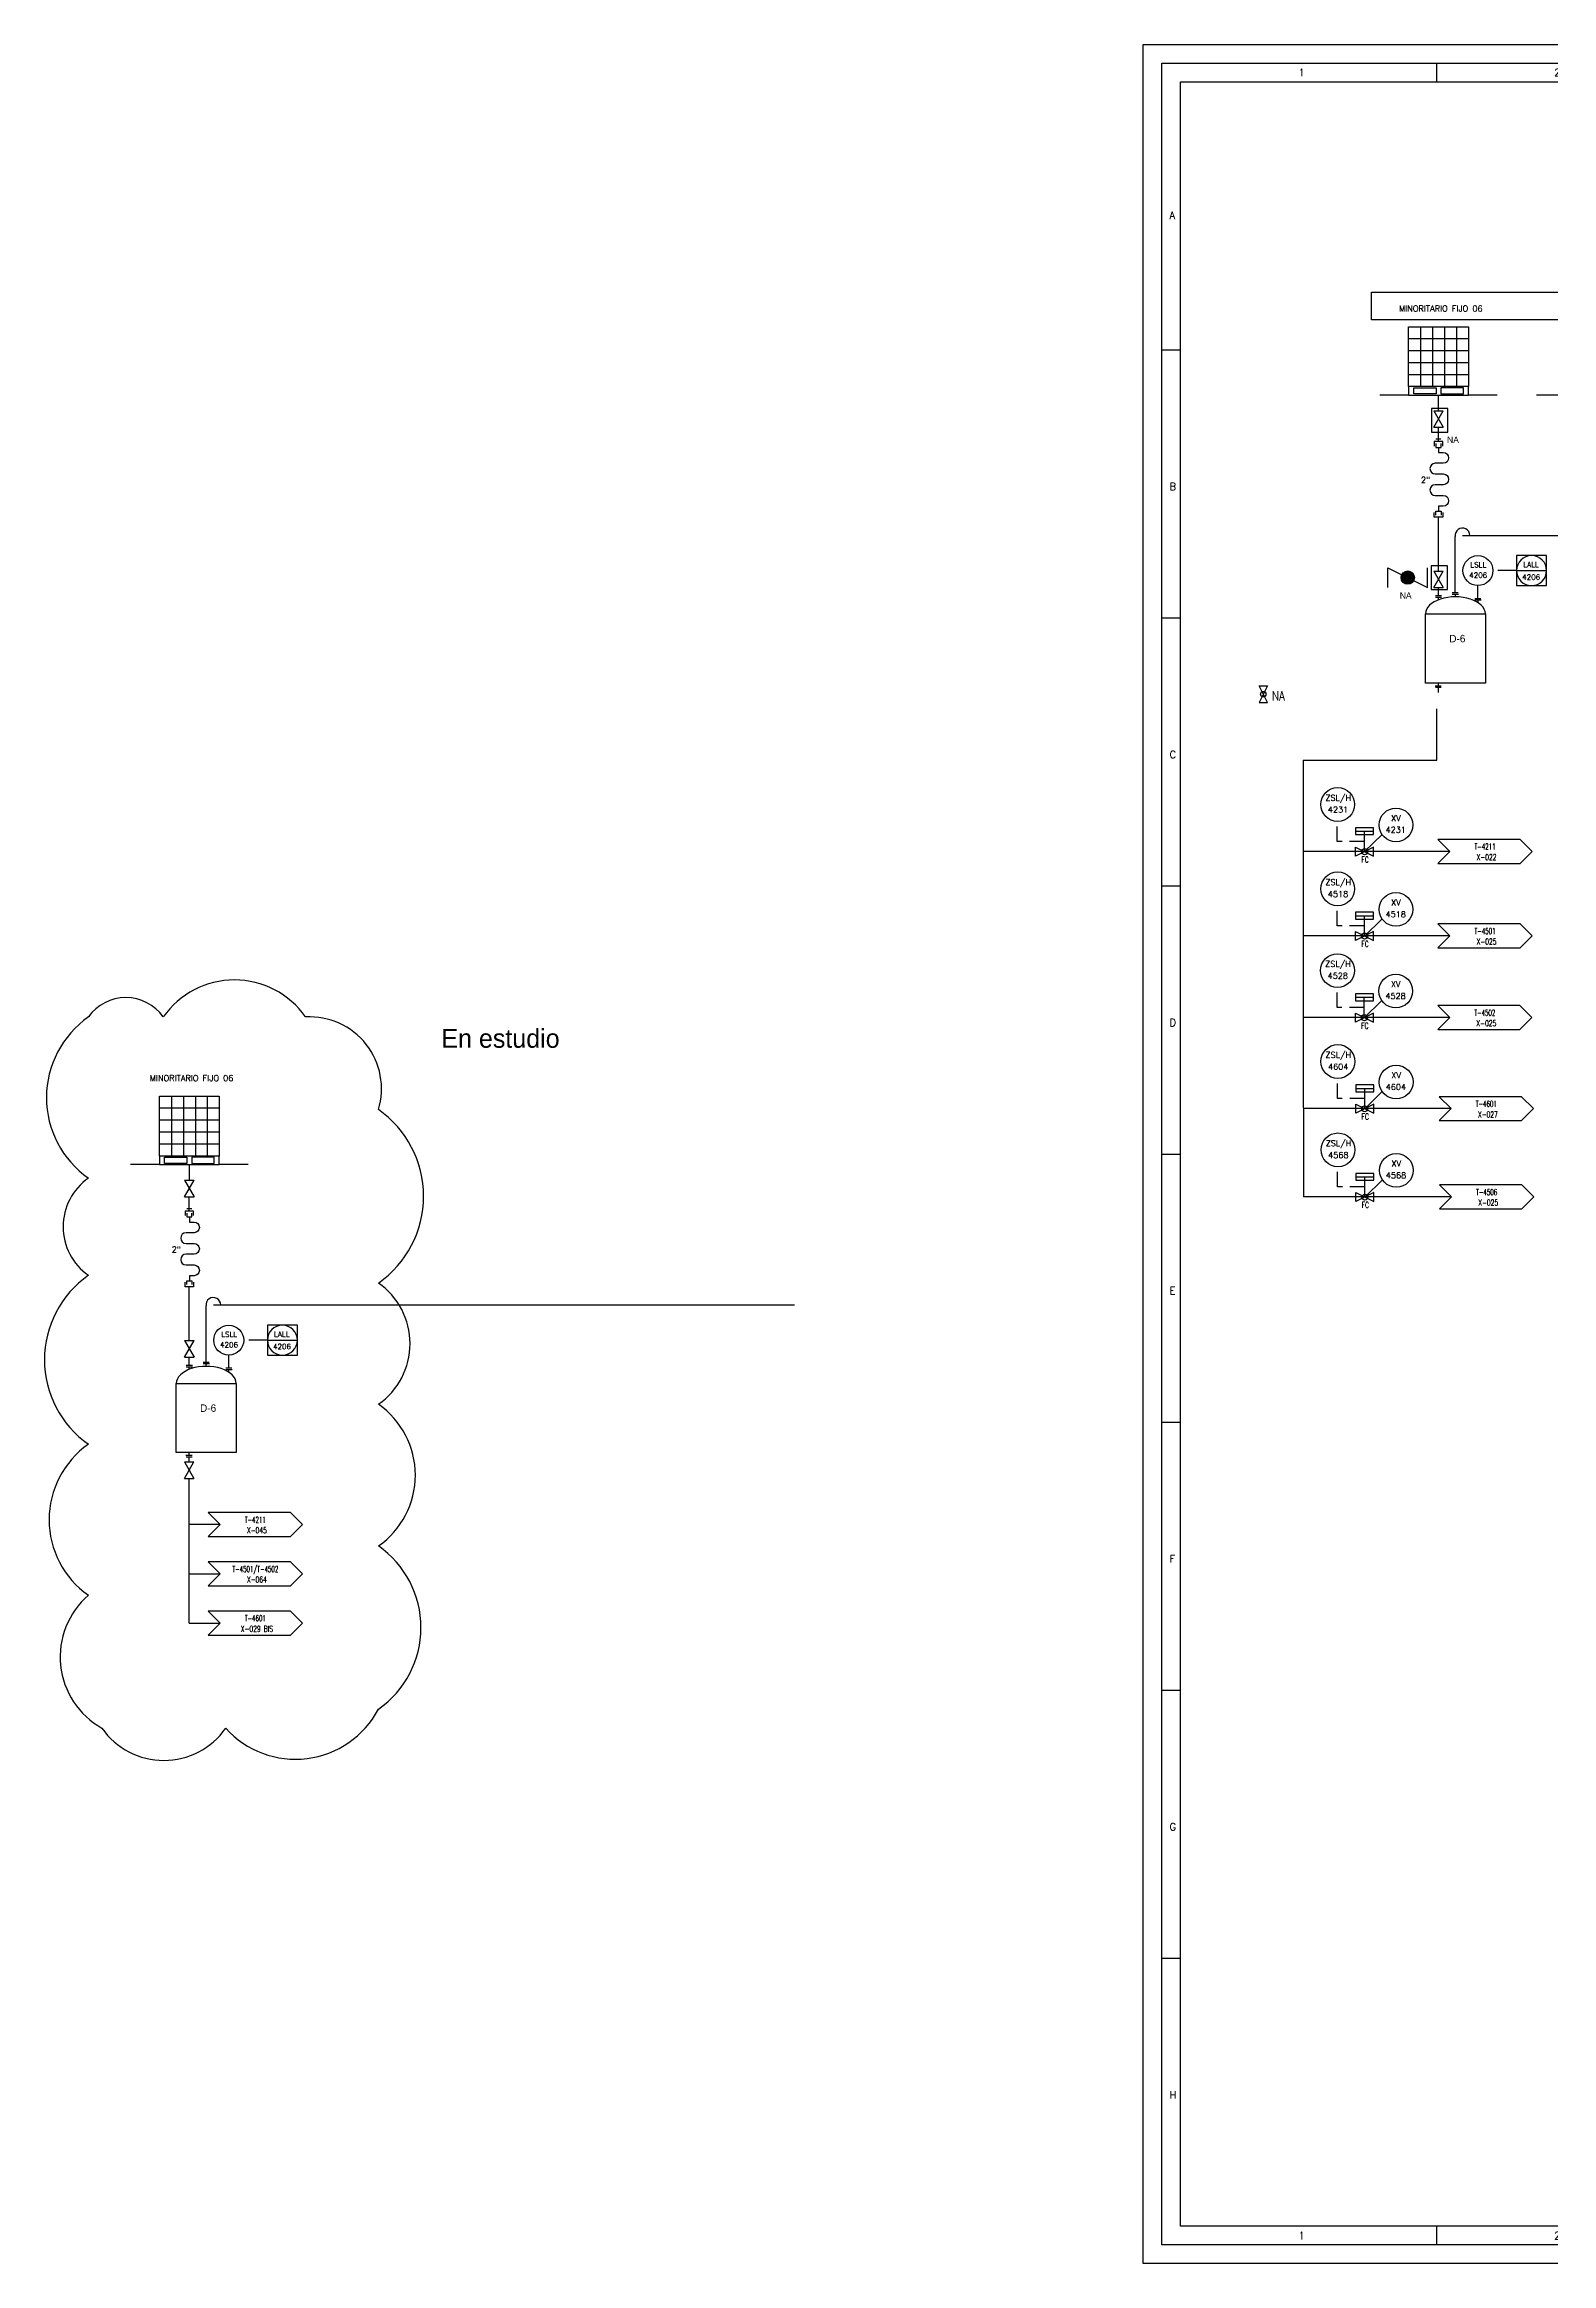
# Model space of a CAD drawing. Header units: millimetres. Extents: x -141 to 426, y 1 to 299.
# Drawn here: x -141.2 to 60.2, y 2.5 to 299.2 of the extents above; entities that cross this region are included whole.
import ezdxf
from ezdxf.enums import TextEntityAlignment as Align

# ---------------------------------------------------------------- set-up
doc = ezdxf.new("R2010")
doc.units = ezdxf.units.MM
doc.linetypes.add('TRAZOS', pattern=[0.75, 0.5, -0.25])
for name, color, linetype in [('CAJETIN', 1, 'Continuous'), ('FORMATO', 7, 'Continuous'), ('INSTRUMENTOS', 1, 'Continuous'), ('TEX', 7, 'Continuous'), ('TEXTO-VALVULAS Y ACCESORIOS', 7, 'Continuous'), ('TUBERIA', 5, 'Continuous'), ('VALVULAS Y ACCESORIOS', 1, 'Continuous')]:
    doc.layers.add(name, color=color, linetype=linetype)
doc.styles.add('PY', font='ROMANS.shx')
doc.styles.add('PY1', font='ROMANS.shx', dxfattribs={"width": 0.8})
doc.styles.add('PY3', font='ROMANS.shx', dxfattribs={"width": 0.6})
doc.linetypes.add('SEÑAL_MECANICA2', pattern='A,4.411183,["o",PY,S=4.130212,R=360,X=0,Y=-1.374288],0.588817,-0.374158,["",PY,S=2,R=360,X=0,Y=-0.688262],-2.183682', length=7.55784)

# ---------------------------------------------------------------- blocks, each defined once
blk = doc.blocks.new('SEÑAL CIR')
at = {"color": 1}
blk.add_circle((0, 5.7), 5.7, dxfattribs=at)
at = {"layer": 'INSTRUMENTOS', "linetype": 'Continuous', "style": 'PY', "flags": 4}
for p in [(0.18, 6.94), (0.13, 2.95)]:
    blk.add_attdef('---', text='', height=2, dxfattribs=at).set_placement(p, align=Align.CENTER)
blk = doc.blocks.new('SEÑAL CIRCU MARCO')
at = {"color": 1, "linetype": 'Continuous', "ltscale": 0.5}
blk.add_line((5.7, 5.7), (-5.7, 5.7), dxfattribs=at)
at = {"color": 1, "flags": 128}
blk.add_lwpolyline([(5.7, 0), (-5.7, 0), (-5.7, 11.4), (5.7, 11.4)], close=True, dxfattribs=at)
at = {"color": 1}
blk.add_circle((0, 5.7), 5.7, dxfattribs=at)
at = {"style": 'PY'}
for tag, p in [('XXX', (0.18, 7.98)), ('YYY', (0.13, 3.24))]:
    blk.add_attdef(tag, text='', height=2, dxfattribs=at).set_placement(p, align=Align.MIDDLE)
blk = doc.blocks.new('MARCO-A1')
at = {"layer": 'FORMATO', "color": 5}
for p, q in [((78.42, 589), (78.42, 584)), ((146.83, 589), (146.83, 584)), ((215.25, 589), (215.25, 584)), ((283.67, 589), (283.67, 584)), ((352.08, 589), (352.08, 584)), ((420.5, 589), (420.5, 584)), ((488.92, 589), (488.92, 584)), ((557.33, 589), (557.33, 584)), ((625.75, 589), (625.75, 584)), ((694.17, 589), (694.17, 584)), ((762.58, 589), (762.58, 584)), ((5, 512.25), (10, 512.25)), ((831, 512.25), (836, 512.25)), ((5, 440.5), (10, 440.5)), ((831, 440.5), (836, 440.5)), ((5, 368.75), (10, 368.75)), ((831, 368.75), (836, 368.75)), ((5, 297), (10, 297)), ((831, 297), (836, 297)), ((5, 225.25), (10, 225.25)), ((831, 225.25), (836, 225.25)), ((5, 153.5), (10, 153.5)), ((831, 153.5), (836, 153.5)), ((5, 81.75), (10, 81.75)), ((831, 81.75), (836, 81.75)), ((78.42, 10), (78.42, 5)), ((146.83, 10), (146.83, 5)), ((215.25, 10), (215.25, 5)), ((283.67, 10), (283.67, 5)), ((352.08, 10), (352.08, 5)), ((420.5, 10), (420.5, 5)), ((488.92, 10), (488.92, 5)), ((557.33, 10), (557.33, 5)), ((625.75, 10), (625.75, 5)), ((694.17, 10), (694.17, 5)), ((762.58, 10), (762.58, 5))]:
    blk.add_line(p, q, dxfattribs=at)
at = {"layer": 'FORMATO', "color": 1, "linetype": 'Continuous'}
for p, q in [((836, 297), (841, 297)), ((135.5, 5), (135.5, 0)), ((271, 5), (271, 0)), ((461, 5), (461, 0)), ((651, 5), (651, 0))]:
    blk.add_line(p, q, dxfattribs=at)
at = {"layer": 'FORMATO', "color": 1}
blk.add_lwpolyline([(0, 594), (841, 594), (841, 0), (0, 0)], close=True, dxfattribs=at)
at = {"layer": 'FORMATO', "color": 5}
blk.add_lwpolyline([(5, 589), (836, 589), (836, 5), (5, 5)], close=True, dxfattribs=at)
at = {"layer": 'FORMATO', "color": 8, "linetype": 'Continuous'}
blk.add_lwpolyline([(10, 584), (831, 584), (831, 10), (10, 10)], close=True, dxfattribs=at)
at = {"layer": 'FORMATO', "color": 1, "style": 'PY'}
for s, p in [('1', (41.52, 585.5)), ('2', (109.93, 585.5)), ('3', (178.99, 585.5)), ('4', (247.4, 585.5)), ('5', (315.82, 585.5)), ('6', (384.34, 585.5)), ('7', (452.75, 585.5)), ('8', (521.17, 585.5)), ('9', (588.85, 585.5)), ('1 0', (656.77, 585.5)), ('1 1', (729.83, 585.5)), ('1 2', (798.88, 585.5)), ('A', (7, 547.25)), ('A', (833, 547.25)), ('B', (7, 474.67)), ('B', (833, 474.67)), ('C', (7, 402.92)), ('C', (833, 402.92)), ('D', (7, 331.17)), ('D', (833, 331.17)), ('E', (7, 259.42)), ('E', (833, 259.42)), ('F', (7, 187.67)), ('F', (833, 187.67)), ('G', (7, 115.92)), ('G', (833, 115.92)), ('H', (7, 44.17)), ('H', (833, 44.17)), ('1', (41.52, 6.5)), ('2', (109.93, 6.5)), ('3', (178.99, 6.5)), ('4', (247.4, 6.5)), ('5', (315.82, 6.5)), ('6', (384.34, 6.5)), ('7', (452.75, 6.5)), ('8', (521.17, 6.5)), ('9', (588.85, 6.5)), ('1 0', (656.77, 6.5)), ('1 1', (729.83, 6.5)), ('1 2', (798.88, 6.5))]:
    blk.add_text(s, height=2, dxfattribs=at).set_placement(p)
blk = doc.blocks.new('BANDERA DE FLUJO')
at = {"layer": 'TEX', "color": 1, "ltscale": 0.1, "flags": 128}
blk.add_lwpolyline([(-4, 4), (-31.46, 4), (-27.46, 0), (-31.46, -4), (-4, -4), (0, 0)], close=True, dxfattribs=at)
at = {"layer": 'TEX', "style": 'PY1', "width": 0.8}
for tag, p in [('ETIQUETA-LINEA-1', (-15.73, 0.61)), ('ETIQUETA-LINEA-2', (-15.73, -2.91))]:
    blk.add_attdef(tag, text='', height=2, dxfattribs=at).set_placement(p, align=Align.CENTER)
blk = doc.blocks.new('VALV GLOB-V')
at = {"layer": 'INSTRUMENTOS', "color": 1, "flags": 128}
blk.add_lwpolyline([(5.7, -1.43), (5.7, 1.43), (0, -1.43), (0, 1.43)], close=True, dxfattribs=at)
at = {"layer": 'INSTRUMENTOS', "color": 1}
blk.add_circle((2.85, 0), 0.95, dxfattribs=at)
at = {"layer": 'INSTRUMENTOS', "color": 7, "linetype": 'SEÑAL_MECANICA2', "style": 'PY'}
blk.add_attdef('REF.', text='', height=2, dxfattribs=at).set_placement((3, -3.37), align=Align.MIDDLE)
blk = doc.blocks.new('VALV DE MARIPOSA')
at = {"layer": 'VALVULAS Y ACCESORIOS'}
h = blk.add_hatch(color=256, dxfattribs=at)
edge = h.paths.add_edge_path()
edge.add_arc((2.67, 0), 0.889, 0, 360)
at = {"layer": 'VALVULAS Y ACCESORIOS', "flags": 128}
blk.add_lwpolyline([(0, -1.33), (0, 1.33), (5.33, -1.33), (5.33, 1.33)], dxfattribs=at)
at = {"layer": 'VALVULAS Y ACCESORIOS'}
blk.add_circle((2.67, 0), 0.889, dxfattribs=at)
at = {"layer": 'TEXTO-VALVULAS Y ACCESORIOS', "linetype": 'SEÑAL_MECANICA2', "style": 'PY1', "width": 0.8}
blk.add_attdef('REF.', text='', height=2, dxfattribs=at).set_placement((2.94, -3.07), align=Align.MIDDLE)

msp = doc.modelspace()

# ---------------------------------------------------------------- linework, layer by layer
for p, q in [((42.74, 261.42), (42.74, 253.42)), ((44.34, 261.42), (44.34, 253.42)), ((45.94, 261.42), (45.94, 253.42)), ((47.54, 261.42), (47.54, 253.42)), ((49.14, 259.82), (41.14, 259.82)), ((49.14, 258.22), (41.14, 258.22)), ((49.14, 256.62), (41.14, 256.62)), ((41.14, 252.3), (37.28, 252.3)), ((49.14, 255.02), (41.14, 255.02)), ((52.99, 252.3), (49.14, 252.3)), ((62.08, 252.3), (58.22, 252.3)), ((-124.19, 158.56), (-124.19, 150.56)), ((-122.59, 158.56), (-122.59, 150.56)), ((-120.99, 158.56), (-120.99, 150.56)), ((-119.39, 158.56), (-119.39, 150.56)), ((-117.79, 156.96), (-125.79, 156.96)), ((-117.79, 155.36), (-125.79, 155.36)), ((-117.79, 153.76), (-125.79, 153.76)), ((-117.79, 152.16), (-125.79, 152.16)), ((-125.79, 149.44), (-129.65, 149.44)), ((-113.93, 149.44), (-117.79, 149.44))]:
    msp.add_line(p, q)
at = {"color": 1}
for p, q in [((45.14, 250.19), (45.14, 252.3)), ((44.5, 247.99), (45.77, 250.19)), ((44.5, 250.19), (45.77, 247.99)), ((44.5, 250.19), (45.77, 250.19)), ((44.5, 247.99), (45.77, 247.99)), ((44.79, 246.45), (45.46, 246.45)), ((45.13, 246.08), (45.13, 247.99)), ((45.13, 228.76), (45.13, 235.98)), ((47.38, 225.86), (47.38, 233.39)), ((44.49, 226.56), (45.76, 228.76)), ((44.49, 228.76), (45.76, 226.56)), ((44.49, 228.76), (45.76, 228.76)), ((44.49, 226.56), (45.76, 226.56)), ((44.71, 225.49), (45.55, 225.49)), ((45.13, 225.49), (45.12, 226.56)), ((46.98, 225.7), (47.81, 225.7)), ((47.39, 225.33), (47.39, 225.7)), ((50.4, 225.07), (50.4, 226.83)), ((44.71, 225.27), (45.55, 225.27)), ((45.13, 224.9), (45.13, 225.27)), ((50, 224.92), (50.83, 224.92)), ((50.41, 224.54), (50.41, 224.92)), ((45.09, 213.77), (45.09, 213.39)), ((45.51, 213.39), (44.67, 213.39)), ((45.11, 212.55), (45.11, 213.24)), ((44.91, 203.48), (44.91, 210.34)), ((27.06, 203.48), (27.06, 168.96)), ((27.06, 203.48), (44.91, 203.48)), ((35.25, 191.26), (37.59, 193.56)), ((35.25, 179.98), (37.59, 182.27)), ((35.22, 169.06), (37.56, 171.35)), ((27.06, 168.96), (27.1, 145.11)), ((35.28, 156.89), (37.61, 159.19)), ((-121.79, 147.33), (-121.79, 149.44)), ((-122.43, 145.12), (-121.16, 147.33)), ((-122.43, 147.33), (-121.16, 145.12)), ((-122.43, 147.33), (-121.16, 147.33)), ((35.3, 145.08), (37.63, 147.38)), ((-122.43, 145.12), (-121.16, 145.12)), ((-122.13, 143.58), (-121.46, 143.58)), ((-121.8, 143.21), (-121.8, 145.12)), ((-121.8, 125.9), (-121.8, 133.11)), ((-119.55, 122.99), (-119.55, 130.53)), ((-122.44, 123.69), (-121.16, 125.9)), ((-122.44, 125.9), (-121.16, 123.69)), ((-122.44, 125.9), (-121.16, 125.9)), ((-122.44, 123.69), (-121.16, 123.69)), ((-122.22, 122.63), (-121.38, 122.63)), ((-122.22, 122.41), (-121.38, 122.41)), ((-121.8, 122.63), (-121.81, 123.69)), ((-121.8, 122.03), (-121.8, 122.41)), ((-119.95, 122.84), (-119.11, 122.84)), ((-119.53, 122.46), (-119.53, 122.84)), ((-116.93, 122.05), (-116.09, 122.05)), ((-116.53, 122.21), (-116.53, 123.96)), ((-116.51, 121.68), (-116.51, 122.05)), ((-121.42, 110.53), (-122.26, 110.53)), ((-121.84, 110.9), (-121.84, 110.53)), ((-121.82, 109.68), (-121.82, 110.37)), ((-122.46, 107.48), (-121.18, 109.68)), ((-122.46, 109.68), (-121.18, 107.48)), ((-122.46, 109.68), (-121.18, 109.68)), ((-122.46, 107.48), (-121.18, 107.48)), ((-121.82, 88.14), (-121.82, 107.48))]:
    msp.add_line(p, q, dxfattribs=at)
at = {"color": 2}
for points in [[(36.18, 266.06), (115.23, 266.06), (115.23, 262.35), (36.18, 262.35)], [(46.38, 250.5), (44.19, 250.5), (44.19, 247.33), (46.38, 247.33)], [(46.34, 229.48), (44.15, 229.48), (44.15, 226.31), (46.34, 226.31)]]:
    msp.add_lwpolyline(points, close=True, dxfattribs=at)
for points in [[(49.14, 253.42), (41.14, 253.42), (41.14, 261.42), (49.14, 261.42)], [(49.14, 253.42), (41.14, 253.42), (41.14, 252.3), (49.14, 252.3)], [(41.82, 253.28), (44.81, 253.28), (44.81, 252.45), (41.82, 252.45)], [(48.46, 253.28), (45.46, 253.28), (45.46, 252.45), (48.46, 252.45)], [(43.39, 223.05), (51.4, 223.05), (51.4, 213.8), (43.39, 213.8)], [(-117.79, 150.56), (-125.79, 150.56), (-125.79, 158.56), (-117.79, 158.56)], [(-117.79, 150.56), (-125.79, 150.56), (-125.79, 149.44), (-117.79, 149.44)], [(-125.11, 150.41), (-122.12, 150.41), (-122.12, 149.58), (-125.11, 149.58)], [(-118.47, 150.41), (-121.46, 150.41), (-121.46, 149.58), (-118.47, 149.58)], [(-123.53, 120.18), (-115.53, 120.18), (-115.53, 110.93), (-123.53, 110.93)]]:
    msp.add_lwpolyline(points, close=True)
at = {"color": 1, "flags": 128}
for points in [[(45.7, 245.48), (45.7, 246.08), (44.56, 246.08), (44.56, 245.48)], [(45.7, 236.58), (45.7, 235.98), (44.56, 235.98), (44.56, 236.58)], [(-121.23, 142.61), (-121.23, 143.21), (-122.37, 143.21), (-122.37, 142.61)], [(-121.23, 133.71), (-121.23, 133.11), (-122.37, 133.11), (-122.37, 133.71)]]:
    msp.add_lwpolyline(points, dxfattribs=at)
at = {"color": 1}
for points in [[(48.34, 233.54), (126, 233.54)], [(46.66, 191.29), (27.06, 191.29)], [(46.66, 180), (27.06, 180)], [(46.63, 169.09), (27.03, 169.09)], [(46.68, 156.92), (27.08, 156.92)], [(46.7, 145.11), (27.1, 145.11)], [(-118.58, 130.68), (-40.92, 130.68)], [(-117.66, 101.31), (-121.82, 101.31)], [(-121.82, 94.73), (-117.66, 94.73)], [(-121.82, 88.14), (-117.66, 88.14)]]:
    msp.add_lwpolyline(points, dxfattribs=at)
msp.add_lwpolyline([(-135.28, 169.16, 0.520567), (-135.28, 147.62, 0.520567), (-135.28, 134.63, 0.520567), (-135.28, 112.05, 0.520567), (-135.28, 91.86, 0.520567), (-133.47, 74.09, 0.520567), (-116.93, 74.09, 0.520567), (-96.52, 76.62, 0.520567), (-96.52, 98.45, 0.520567), (-96.52, 117.39, 0.520567), (-96.52, 133.6, 0.520567), (-96.52, 156.78, 0.520567), (-106.25, 169.16, 0.520567), (-125.28, 169.16, 0.520567)], format="xyb", close=True)
for centre in [(48.34, 233.54), (-118.58, 130.68)]:
    msp.add_arc(centre, 0.98, 0, 188.8416, dxfattribs=at)
for centre in [(47.39, 223.05), (-119.53, 120.18)]:
    msp.add_ellipse(centre, major_axis=(4, 0), ratio=0.569877, start_param=0, end_param=3.141593)
at = {"layer": 'CAJETIN', "color": 1, "linetype": 'TRAZOS', "ltscale": 5}
for p, q in [((55.56, 228.83), (52.4, 228.83)), ((-111.36, 125.96), (-114.53, 125.96))]:
    msp.add_line(p, q, dxfattribs=at)
at = {"layer": 'CAJETIN', "color": 1, "linetype": 'TRAZOS', "ltscale": 4}
for p, q in [((31.6, 192.62), (31.6, 195.31)), ((35.25, 192.62), (31.6, 192.62)), ((31.6, 181.34), (31.6, 184.03)), ((35.25, 181.34), (31.6, 181.34)), ((31.57, 170.42), (31.57, 173.11)), ((35.22, 170.42), (31.57, 170.42)), ((31.62, 158.26), (31.62, 160.95)), ((35.28, 158.26), (31.62, 158.26)), ((31.65, 146.45), (31.65, 149.14)), ((35.3, 146.45), (31.65, 146.45))]:
    msp.add_line(p, q, dxfattribs=at)
at = {"layer": 'INSTRUMENTOS', "color": 1, "ltscale": 0.1, "flags": 128}
for points in [[(44.79, 245.82), (44.79, 245.3), (45.48, 245.3), (45.48, 245.82)], [(44.79, 236.24), (44.79, 236.76), (45.48, 236.76), (45.48, 236.24)], [(-122.14, 142.95), (-122.14, 142.43), (-121.45, 142.43), (-121.45, 142.95)], [(-122.14, 133.38), (-122.14, 133.9), (-121.45, 133.9), (-121.45, 133.38)]]:
    msp.add_lwpolyline(points, dxfattribs=at)
at = {"layer": 'TUBERIA', "color": 5, "linetype": 'Continuous', "flags": 128}
for points in [[(45.13, 245.3), (45.13, 244.62), (45.77, 244.62, -1), (45.77, 243.18), (44.7, 243.18, 1), (44.7, 241.75), (45.77, 241.75, -1), (45.77, 240.31), (44.7, 240.31, 1), (44.7, 238.88), (45.77, 238.88, -1), (45.77, 237.44), (45.13, 237.44), (45.13, 236.76)], [(-121.79, 142.43), (-121.79, 141.75), (-121.16, 141.75, -1), (-121.16, 140.32), (-122.23, 140.32, 1), (-122.23, 138.88), (-121.16, 138.88, -1), (-121.16, 137.45), (-122.23, 137.45, 1), (-122.23, 136.01), (-121.16, 136.01, -1), (-121.16, 134.58), (-121.79, 134.58), (-121.79, 133.9)]]:
    msp.add_lwpolyline(points, format="xyb", dxfattribs=at)
at = {"layer": 'VALVULAS Y ACCESORIOS', "ltscale": 0.1}
for p, q in [((47.78, 225.86), (46.98, 225.86)), ((50.8, 225.07), (50, 225.07)), ((44.71, 213.24), (45.51, 213.24)), ((-119.15, 122.99), (-119.95, 122.99)), ((-116.13, 122.21), (-116.93, 122.21)), ((-122.22, 110.37), (-121.42, 110.37))]:
    msp.add_line(p, q, dxfattribs=at)
at = {"layer": 'VALVULAS Y ACCESORIOS'}
for p, q in [((34.05, 193.99), (36.46, 193.99)), ((35.25, 191.26), (35.25, 193.99)), ((34.05, 182.7), (36.46, 182.7)), ((35.25, 179.98), (35.25, 182.7)), ((34.02, 171.79), (36.43, 171.79)), ((35.22, 169.06), (35.22, 171.79)), ((34.07, 159.62), (36.48, 159.62)), ((35.28, 156.89), (35.28, 159.62)), ((34.09, 147.81), (36.5, 147.81)), ((35.3, 145.08), (35.3, 147.81))]:
    msp.add_line(p, q, dxfattribs=at)
at = {"layer": 'VALVULAS Y ACCESORIOS', "flags": 128}
for points in [[(34.05, 194.44), (34.05, 193.54), (36.46, 193.54), (36.46, 194.44)], [(34.05, 183.16), (34.05, 182.25), (36.46, 182.25), (36.46, 183.16)], [(34.02, 172.24), (34.02, 171.33), (36.43, 171.33), (36.43, 172.24)], [(34.07, 160.07), (34.07, 159.17), (36.48, 159.17), (36.48, 160.07)], [(34.09, 148.26), (34.09, 147.36), (36.5, 147.36), (36.5, 148.26)]]:
    msp.add_lwpolyline(points, close=True, dxfattribs=at)

# ---------------------------------------------------------------- block references
at = {"xscale": 0.499409123998651, "yscale": 0.499409123998651, "zscale": 0.499409123998651}
msp.add_blockref('MARCO-A1', (5.68, 2.52), dxfattribs=at)
at = {"linetype": 'Continuous'}
msp.add_blockref('VALV DE MARIPOSA', (38.35, 227.89), dxfattribs=at)
ref = msp.add_blockref('SEÑAL CIR', (50.4, 226.83), dxfattribs=dict(at, xscale=0.3508399999999711, yscale=0.3508399999999711, zscale=0.3508399999999711))
ref.add_attrib('---', 'LSLL', dxfattribs={"layer": 'INSTRUMENTOS', "color": 7, "linetype": 'Continuous', "height": 0.702, "rotation": 360, "style": 'PY'}).set_placement((50.46, 229.26), align=Align.CENTER)
ref.add_attrib('---', '4206', dxfattribs={"layer": 'INSTRUMENTOS', "color": 7, "linetype": 'Continuous', "height": 0.702, "rotation": 360, "style": 'PY'}).set_placement((50.44, 227.86), align=Align.CENTER)
ref = msp.add_blockref('SEÑAL CIRCU MARCO', (57.57, 226.83), dxfattribs=dict(xscale=-0.3511153654363625, yscale=0.3511153654362715, zscale=0.3511153654363271, rotation=359.9999999999964))
ref.add_attrib('XXX', 'LALL', dxfattribs={"height": 0.702, "rotation": 360, "style": 'PY'}).set_placement((57.5, 229.63), align=Align.MIDDLE)
ref.add_attrib('YYY', '4206', dxfattribs={"height": 0.702, "rotation": 360, "style": 'PY'}).set_placement((57.52, 227.96), align=Align.MIDDLE)
at = {"linetype": 'Continuous', "xscale": 0.3850643783779903, "yscale": 0.3850643783779903, "zscale": 0.3850643783779903, "rotation": 270}
msp.add_blockref('VALV GLOB-V', (21.71, 213.41), dxfattribs=at)
at = {"linetype": 'Continuous'}
ref = msp.add_blockref('SEÑAL CIR', (31.66, 195.31), dxfattribs=dict(at, xscale=0.3959270923490436, yscale=0.3959270923490436, zscale=0.3959270923490436))
ref.add_attrib('---', 'ZSL/H', dxfattribs={"layer": 'INSTRUMENTOS', "color": 7, "linetype": 'Continuous', "height": 0.792, "style": 'PY'}).set_placement((31.73, 198.06), align=Align.CENTER)
ref.add_attrib('---', '4231', dxfattribs={"layer": 'INSTRUMENTOS', "color": 7, "linetype": 'Continuous', "height": 0.792, "style": 'PY'}).set_placement((31.71, 196.48), align=Align.CENTER)
ref = msp.add_blockref('SEÑAL CIR', (39.45, 192.57), dxfattribs=dict(at, xscale=0.3959270923490436, yscale=0.3959270923490436, zscale=0.3959270923490436))
ref.add_attrib('---', 'XV', dxfattribs={"layer": 'INSTRUMENTOS', "color": 7, "linetype": 'Continuous', "height": 0.792, "style": 'PY'}).set_placement((39.45, 195.35), align=Align.CENTER)
ref.add_attrib('---', '4231', dxfattribs={"layer": 'INSTRUMENTOS', "color": 7, "linetype": 'Continuous', "height": 0.792, "style": 'PY'}).set_placement((39.42, 193.78), align=Align.CENTER)
ref = msp.add_blockref('BANDERA DE FLUJO', (57.64, 191.29), dxfattribs=dict(xscale=0.4, yscale=0.4, zscale=0.4))
ref.add_attrib('ETIQUETA-LINEA-1', 'T-4211', dxfattribs={"layer": 'TEX', "height": 0.8, "style": 'PY1', "width": 0.55}).set_placement((51.35, 191.53), align=Align.CENTER)
ref.add_attrib('ETIQUETA-LINEA-2', ' X-022', dxfattribs={"layer": 'TEX', "height": 0.8, "style": 'PY1', "width": 0.6}).set_placement((51.35, 190.12), align=Align.CENTER)
ref = msp.add_blockref('VALV GLOB-V', (34.05, 191.26), dxfattribs=dict(at, xscale=0.4223672139243377, yscale=0.4223672139243377, zscale=0.4223672139243377))
ref.add_attrib('REF.', 'FC', dxfattribs={"layer": 'INSTRUMENTOS', "color": 7, "linetype": 'SEÑAL_MECANICA2', "height": 0.802, "style": 'PY3', "width": 0.6}).set_placement((35.32, 190.2), align=Align.MIDDLE)
ref = msp.add_blockref('SEÑAL CIR', (31.66, 184.03), dxfattribs=dict(at, xscale=0.3959270923490436, yscale=0.3959270923490436, zscale=0.3959270923490436))
ref.add_attrib('---', 'ZSL/H', dxfattribs={"layer": 'INSTRUMENTOS', "color": 7, "linetype": 'Continuous', "height": 0.792, "style": 'PY'}).set_placement((31.73, 186.78), align=Align.CENTER)
ref.add_attrib('---', '4518', dxfattribs={"layer": 'INSTRUMENTOS', "color": 7, "linetype": 'Continuous', "height": 0.792, "style": 'PY'}).set_placement((31.71, 185.2), align=Align.CENTER)
ref = msp.add_blockref('SEÑAL CIR', (39.45, 181.29), dxfattribs=dict(at, xscale=0.3959270923490436, yscale=0.3959270923490436, zscale=0.3959270923490436))
ref.add_attrib('---', 'XV', dxfattribs={"layer": 'INSTRUMENTOS', "color": 7, "linetype": 'Continuous', "height": 0.792, "style": 'PY'}).set_placement((39.45, 184.07), align=Align.CENTER)
ref.add_attrib('---', '4518', dxfattribs={"layer": 'INSTRUMENTOS', "color": 7, "linetype": 'Continuous', "height": 0.792, "style": 'PY'}).set_placement((39.42, 182.49), align=Align.CENTER)
ref = msp.add_blockref('BANDERA DE FLUJO', (57.64, 180), dxfattribs=dict(xscale=0.4, yscale=0.4, zscale=0.4))
ref.add_attrib('ETIQUETA-LINEA-1', 'T-4501', dxfattribs={"layer": 'TEX', "height": 0.8, "style": 'PY1', "width": 0.55}).set_placement((51.35, 180.25), align=Align.CENTER)
ref.add_attrib('ETIQUETA-LINEA-2', ' X-025', dxfattribs={"layer": 'TEX', "height": 0.8, "style": 'PY1', "width": 0.6}).set_placement((51.35, 178.84), align=Align.CENTER)
ref = msp.add_blockref('VALV GLOB-V', (34.05, 179.98), dxfattribs=dict(at, xscale=0.4223672139243377, yscale=0.4223672139243377, zscale=0.4223672139243377))
ref.add_attrib('REF.', 'FC', dxfattribs={"layer": 'INSTRUMENTOS', "color": 7, "linetype": 'SEÑAL_MECANICA2', "height": 0.802, "style": 'PY3', "width": 0.6}).set_placement((35.32, 178.92), align=Align.MIDDLE)
ref = msp.add_blockref('SEÑAL CIR', (31.63, 173.11), dxfattribs=dict(at, xscale=0.3959270923490436, yscale=0.3959270923490436, zscale=0.3959270923490436))
ref.add_attrib('---', 'ZSL/H', dxfattribs={"layer": 'INSTRUMENTOS', "color": 7, "linetype": 'Continuous', "height": 0.792, "style": 'PY'}).set_placement((31.7, 175.86), align=Align.CENTER)
ref.add_attrib('---', '4528', dxfattribs={"layer": 'INSTRUMENTOS', "color": 7, "linetype": 'Continuous', "height": 0.792, "style": 'PY'}).set_placement((31.68, 174.28), align=Align.CENTER)
ref = msp.add_blockref('SEÑAL CIR', (39.42, 170.37), dxfattribs=dict(at, xscale=0.3959270923490436, yscale=0.3959270923490436, zscale=0.3959270923490436))
ref.add_attrib('---', 'XV', dxfattribs={"layer": 'INSTRUMENTOS', "color": 7, "linetype": 'Continuous', "height": 0.792, "style": 'PY'}).set_placement((39.42, 173.15), align=Align.CENTER)
ref.add_attrib('---', '4528', dxfattribs={"layer": 'INSTRUMENTOS', "color": 7, "linetype": 'Continuous', "height": 0.792, "style": 'PY'}).set_placement((39.39, 171.57), align=Align.CENTER)
ref = msp.add_blockref('VALV GLOB-V', (34.02, 169.06), dxfattribs=dict(at, xscale=0.4223672139243377, yscale=0.4223672139243377, zscale=0.4223672139243377))
ref.add_attrib('REF.', 'FC', dxfattribs={"layer": 'INSTRUMENTOS', "color": 7, "linetype": 'SEÑAL_MECANICA2', "height": 0.802, "style": 'PY3', "width": 0.6}).set_placement((35.29, 168), align=Align.MIDDLE)
ref = msp.add_blockref('BANDERA DE FLUJO', (57.61, 169.09), dxfattribs=dict(xscale=0.4, yscale=0.4, zscale=0.4))
ref.add_attrib('ETIQUETA-LINEA-1', 'T-4502', dxfattribs={"layer": 'TEX', "height": 0.8, "style": 'PY1', "width": 0.55}).set_placement((51.32, 169.33), align=Align.CENTER)
ref.add_attrib('ETIQUETA-LINEA-2', ' X-025', dxfattribs={"layer": 'TEX', "height": 0.8, "style": 'PY1', "width": 0.6}).set_placement((51.32, 167.92), align=Align.CENTER)
ref = msp.add_blockref('SEÑAL CIR', (31.68, 160.95), dxfattribs=dict(at, xscale=0.3959270923490436, yscale=0.3959270923490436, zscale=0.3959270923490436))
ref.add_attrib('---', 'ZSL/H', dxfattribs={"layer": 'INSTRUMENTOS', "color": 7, "linetype": 'Continuous', "height": 0.792, "style": 'PY'}).set_placement((31.75, 163.69), align=Align.CENTER)
ref.add_attrib('---', '4604', dxfattribs={"layer": 'INSTRUMENTOS', "color": 7, "linetype": 'Continuous', "height": 0.792, "style": 'PY'}).set_placement((31.73, 162.12), align=Align.CENTER)
ref = msp.add_blockref('SEÑAL CIR', (39.48, 158.21), dxfattribs=dict(at, xscale=0.3959270923490436, yscale=0.3959270923490436, zscale=0.3959270923490436))
ref.add_attrib('---', 'XV', dxfattribs={"layer": 'INSTRUMENTOS', "color": 7, "linetype": 'Continuous', "height": 0.792, "style": 'PY'}).set_placement((39.47, 160.99), align=Align.CENTER)
ref.add_attrib('---', '4604', dxfattribs={"layer": 'INSTRUMENTOS', "color": 7, "linetype": 'Continuous', "height": 0.792, "style": 'PY'}).set_placement((39.44, 159.41), align=Align.CENTER)
ref = msp.add_blockref('VALV GLOB-V', (34.07, 156.89), dxfattribs=dict(at, xscale=0.4223672139243377, yscale=0.4223672139243377, zscale=0.4223672139243377))
ref.add_attrib('REF.', 'FC', dxfattribs={"layer": 'INSTRUMENTOS', "color": 7, "linetype": 'SEÑAL_MECANICA2', "height": 0.802, "style": 'PY3', "width": 0.6}).set_placement((35.34, 155.84), align=Align.MIDDLE)
ref = msp.add_blockref('BANDERA DE FLUJO', (57.81, 156.91), dxfattribs=dict(xscale=0.4, yscale=0.4, zscale=0.4))
ref.add_attrib('ETIQUETA-LINEA-1', 'T-4601', dxfattribs={"layer": 'TEX', "height": 0.8, "style": 'PY1', "width": 0.55}).set_placement((51.52, 157.15), align=Align.CENTER)
ref.add_attrib('ETIQUETA-LINEA-2', ' X-027', dxfattribs={"layer": 'TEX', "height": 0.8, "style": 'PY1', "width": 0.6}).set_placement((51.52, 155.74), align=Align.CENTER)
ref = msp.add_blockref('SEÑAL CIR', (31.7, 149.14), dxfattribs=dict(at, xscale=0.3959270923490436, yscale=0.3959270923490436, zscale=0.3959270923490436))
ref.add_attrib('---', 'ZSL/H', dxfattribs={"layer": 'INSTRUMENTOS', "color": 7, "linetype": 'Continuous', "height": 0.792, "style": 'PY'}).set_placement((31.77, 151.88), align=Align.CENTER)
ref.add_attrib('---', '4568', dxfattribs={"layer": 'INSTRUMENTOS', "color": 7, "linetype": 'Continuous', "height": 0.792, "style": 'PY'}).set_placement((31.75, 150.31), align=Align.CENTER)
ref = msp.add_blockref('SEÑAL CIR', (39.5, 146.4), dxfattribs=dict(at, xscale=0.3959270923490436, yscale=0.3959270923490436, zscale=0.3959270923490436))
ref.add_attrib('---', 'XV', dxfattribs={"layer": 'INSTRUMENTOS', "color": 7, "linetype": 'Continuous', "height": 0.792, "style": 'PY'}).set_placement((39.5, 149.18), align=Align.CENTER)
ref.add_attrib('---', '4568', dxfattribs={"layer": 'INSTRUMENTOS', "color": 7, "linetype": 'Continuous', "height": 0.792, "style": 'PY'}).set_placement((39.46, 147.6), align=Align.CENTER)
ref = msp.add_blockref('VALV GLOB-V', (34.09, 145.08), dxfattribs=dict(at, xscale=0.4223672139243377, yscale=0.4223672139243377, zscale=0.4223672139243377))
ref.add_attrib('REF.', 'FC', dxfattribs={"layer": 'INSTRUMENTOS', "color": 7, "linetype": 'SEÑAL_MECANICA2', "height": 0.802, "style": 'PY3', "width": 0.6}).set_placement((35.36, 144.03), align=Align.MIDDLE)
ref = msp.add_blockref('BANDERA DE FLUJO', (57.86, 145.11), dxfattribs=dict(xscale=0.4, yscale=0.4, zscale=0.4))
ref.add_attrib('ETIQUETA-LINEA-1', 'T-4506', dxfattribs={"layer": 'TEX', "height": 0.8, "style": 'PY1', "width": 0.55}).set_placement((51.57, 145.35), align=Align.CENTER)
ref.add_attrib('ETIQUETA-LINEA-2', ' X-025', dxfattribs={"layer": 'TEX', "height": 0.8, "style": 'PY1', "width": 0.6}).set_placement((51.57, 143.95), align=Align.CENTER)
ref = msp.add_blockref('SEÑAL CIR', (-116.53, 123.96), dxfattribs=dict(at, xscale=0.3508399999999711, yscale=0.3508399999999711, zscale=0.3508399999999711))
ref.add_attrib('---', 'LSLL', dxfattribs={"layer": 'INSTRUMENTOS', "color": 7, "linetype": 'Continuous', "height": 0.702, "rotation": 360, "style": 'PY'}).set_placement((-116.47, 126.39), align=Align.CENTER)
ref.add_attrib('---', '4206', dxfattribs={"layer": 'INSTRUMENTOS', "color": 7, "linetype": 'Continuous', "height": 0.702, "rotation": 360, "style": 'PY'}).set_placement((-116.49, 125), align=Align.CENTER)
ref = msp.add_blockref('SEÑAL CIRCU MARCO', (-109.36, 123.96), dxfattribs=dict(xscale=-0.3511153654363625, yscale=0.3511153654362715, zscale=0.3511153654363271, rotation=359.9999999999964))
ref.add_attrib('XXX', 'LALL', dxfattribs={"height": 0.702, "rotation": 360, "style": 'PY'}).set_placement((-109.43, 126.76), align=Align.MIDDLE)
ref.add_attrib('YYY', '4206', dxfattribs={"height": 0.702, "rotation": 360, "style": 'PY'}).set_placement((-109.41, 125.1), align=Align.MIDDLE)
ref = msp.add_blockref('BANDERA DE FLUJO', (-106.67, 101.31), dxfattribs=dict(xscale=0.4, yscale=0.4, zscale=0.4))
ref.add_attrib('ETIQUETA-LINEA-1', 'T-4211', dxfattribs={"layer": 'TEX', "height": 0.8, "style": 'PY1', "width": 0.55}).set_placement((-112.97, 101.55), align=Align.CENTER)
ref.add_attrib('ETIQUETA-LINEA-2', ' X-045', dxfattribs={"layer": 'TEX', "height": 0.8, "style": 'PY1', "width": 0.6}).set_placement((-112.97, 100.15), align=Align.CENTER)
ref = msp.add_blockref('BANDERA DE FLUJO', (-106.67, 94.73), dxfattribs=dict(xscale=0.4, yscale=0.4, zscale=0.4))
ref.add_attrib('ETIQUETA-LINEA-1', 'T-4501/T-4502', dxfattribs={"layer": 'TEX', "height": 0.8, "style": 'PY1', "width": 0.55}).set_placement((-112.97, 94.97), align=Align.CENTER)
ref.add_attrib('ETIQUETA-LINEA-2', ' X-064', dxfattribs={"layer": 'TEX', "height": 0.8, "style": 'PY1', "width": 0.6}).set_placement((-112.97, 93.56), align=Align.CENTER)
ref = msp.add_blockref('BANDERA DE FLUJO', (-106.67, 88.14), dxfattribs=dict(xscale=0.4, yscale=0.4, zscale=0.4))
ref.add_attrib('ETIQUETA-LINEA-1', 'T-4601', dxfattribs={"layer": 'TEX', "height": 0.8, "style": 'PY1', "width": 0.55}).set_placement((-112.97, 88.39), align=Align.CENTER)
ref.add_attrib('ETIQUETA-LINEA-2', ' X-029 BIS', dxfattribs={"layer": 'TEX', "height": 0.8, "style": 'PY1', "width": 0.6}).set_placement((-112.97, 86.98), align=Align.CENTER)

# ---------------------------------------------------------------- texts
for p in [(46.28, 245.9), (39.96, 225.09)]:
    msp.add_text('NA', height=0.846).set_placement(p)
at = {"color": 6, "char_height": 1, "width": 5.425, "attachment_point": 1}
for insert in [(46.57, 220.24), (-120.36, 117.38)]:
    msp.add_mtext('{\\fCentury Gothic|b0|i0|c0|p34;D-6}', dxfattribs=dict(at, insert=insert))
at = {"insert": (-88.11, 167.55), "char_height": 2.5, "attachment_point": 1}
msp.add_mtext_dynamic_manual_height_columns('En estudio', width=29.4788, gutter_width=12.5, heights=[0], dxfattribs=at)
at = {"layer": 'TEX', "color": 7, "insert": (23.74, 212.1), "char_height": 1.267, "width": 18.1269, "attachment_point": 5, "style": 'PY1'}
msp.add_mtext('NA', dxfattribs=at)
at = {"layer": 'TEXTO-VALVULAS Y ACCESORIOS', "style": 'PY'}
for s, p in [('MINORITARIO FIJO 06', (45.44, 263.46)), ('2"', (43.4, 240.55)), ('MINORITARIO FIJO 06', (-121.49, 160.59)), ('2"', (-123.53, 137.68))]:
    msp.add_text(s, height=0.8, dxfattribs=at).set_placement(p, align=Align.CENTER)

doc.saveas('drawing.dxf')
